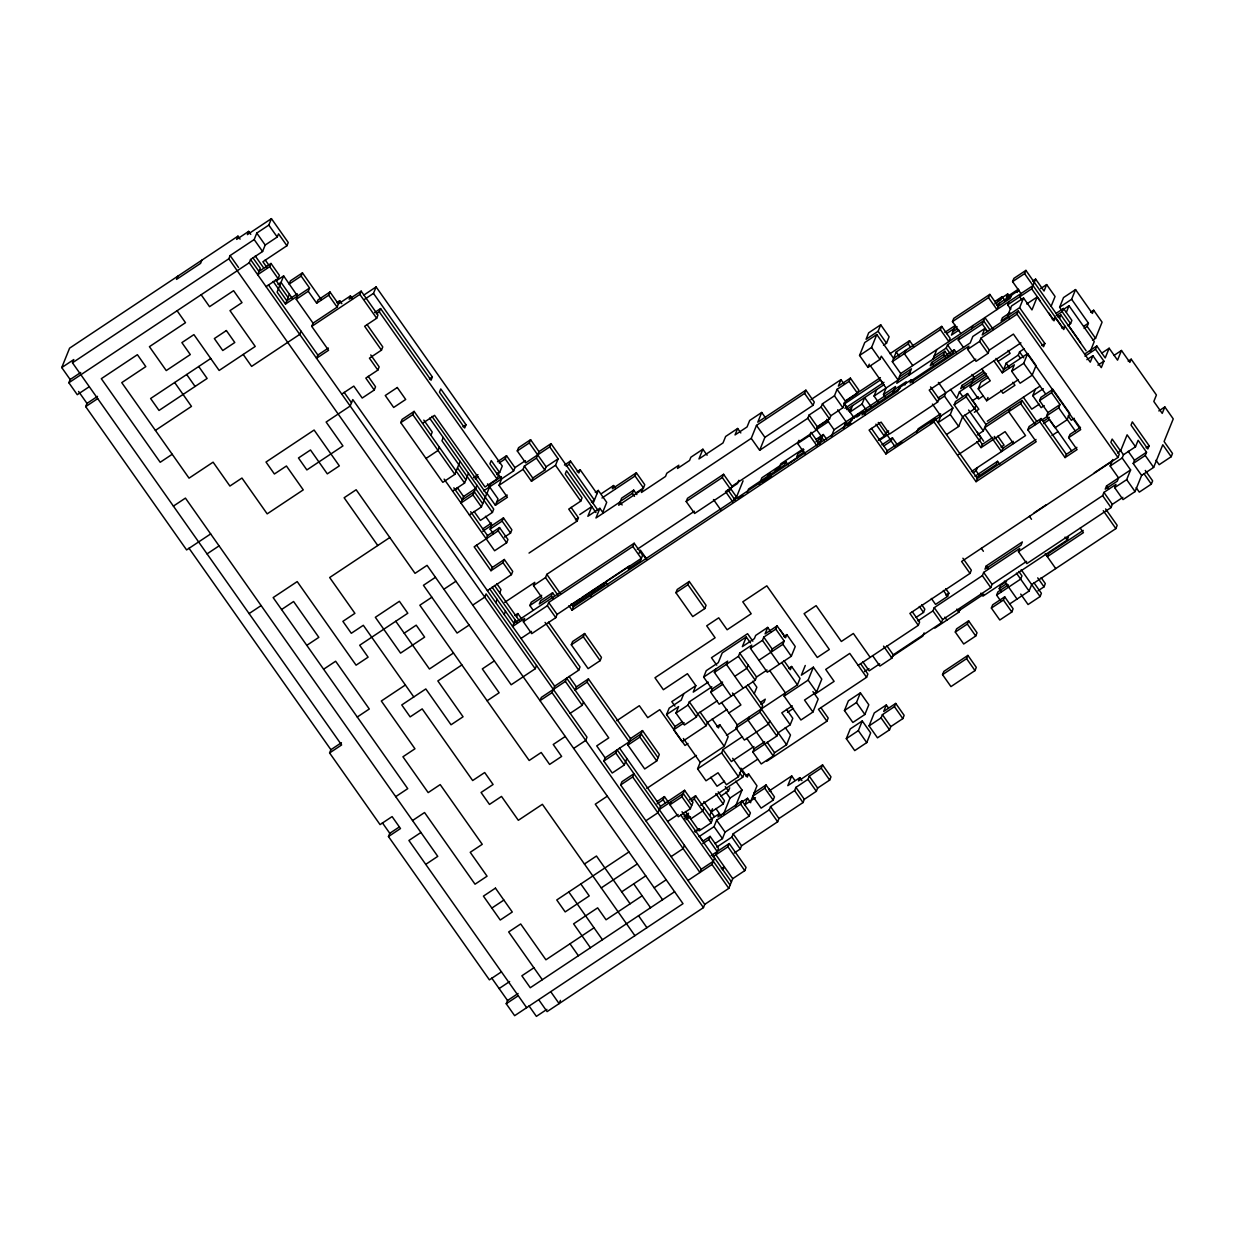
<?xml version="1.0" encoding="UTF-8"?>
<svg xmlns="http://www.w3.org/2000/svg" width="1235" height="1235" viewBox="0 0 1235 1235"><rect width="100%" height="100%" fill="white"/><g stroke="black" fill="none" stroke-linecap="round" stroke-linejoin="round"><path stroke-width="1.5" d="M89.291 386.694L77.265 394.691L68.851 382.742L70.163 379.515L61.75 367.567L69.592 348.162L237.969 236.147L240.069 239.142M501.441 971.852L489.4 979.849L388.469 836.543L400.495 828.546L392.097 816.597L380.056 824.609L329.591 752.949L341.616 744.952L72.464 362.797L73.776 359.57L61.75 367.567M210.66 533.937L186.608 549.93L85.678 406.624L86.99 403.397L97.503 396.389M177.825 276.146L176.528 279.388L200.579 263.379L201.876 260.153M72.464 362.797L228.815 258.794L230.111 255.568L254.178 239.559L256.787 233.091L268.813 225.094L271.422 218.626L288.249 242.508L286.937 245.734L262.885 261.743L267.1 267.717M237.969 236.147L236.657 239.389L248.683 231.377L250.782 234.372M248.683 231.377L247.37 234.619L271.422 218.626M68.851 382.742L249.254 262.746L250.551 259.504L262.576 251.508L265.201 245.039L277.227 237.027L278.523 233.801L286.937 245.734M252.913 257.76L260.276 268.211L257.667 274.679L269.693 266.683L270.99 263.441L279.403 275.39L278.091 278.616L266.065 286.628M328.371 348.038L317.843 355.047L316.53 358.274L328.556 350.277L311.745 326.395L313.042 323.153L296.23 299.271L297.527 296.029L283.633 275.914L277.103 292.093L285.501 304.042L309.553 288.033L301.155 276.1L302.451 272.858L321.378 299.734M285.501 304.042L289.422 294.331M296.23 299.271L308.256 291.275L309.553 288.033M301.016 331.15L299.719 334.392L251.616 366.394L243.202 354.445M308.256 291.275L316.669 303.208L317.966 299.981L329.992 291.985L338.405 303.918L350.431 295.921L352.531 298.901M316.669 303.208L328.695 295.211L329.992 291.985M313.042 323.153L337.109 307.16L339.718 300.692L341.817 303.671M350.431 295.921L349.135 299.148L361.16 291.151L377.972 315.033L376.675 318.275L364.649 326.272L381.461 350.153L369.435 358.165L377.848 370.099L365.822 378.095L374.236 390.044L362.21 398.04L353.797 386.107L341.771 394.104M311.745 326.395L359.848 294.393L361.16 291.151M364.464 299.395L373.479 293.39L376.104 286.921L502.274 466.043L499.65 472.526L496.64 474.518M376.274 313.798L379.284 311.807L380.596 308.565L431.061 380.226L432.358 376.984L373.479 293.39M381.461 350.153L382.773 346.927L366.996 324.527M377.848 370.099L379.16 366.872L370.747 354.924M374.236 390.044L375.548 386.802L368.184 376.351M460.084 461.396L454.85 474.348L442.825 482.345L400.773 422.632L402.085 419.406L414.111 411.394L464.576 483.055L452.55 491.051M400.773 422.632L412.799 414.636L414.111 411.394M430.938 435.276L432.235 432.049L423.821 420.101M439.336 447.224L438.039 450.466L426.013 458.463M443.257 437.514L441.96 440.756L492.425 512.402L480.4 520.414L474.086 511.444M329.591 752.949L330.903 749.707L341.431 742.714M466.012 424.747L464.7 427.989L439.475 392.159L440.771 388.932L466.012 424.747L463.002 426.754M464.576 483.055L468.497 473.345M475.598 488.52L463.573 496.516L460.964 503L472.99 494.988L476.911 485.293M469.377 514.933L481.403 506.937L486.621 494L431.957 416.365M422.524 423.343L434.55 415.346L485.015 486.991L497.041 478.995L498.353 475.753L489.94 463.82L491.237 460.578L499.65 472.526M499.218 462.94L505.238 458.926L506.535 455.7L514.949 467.633L513.637 470.875L483.58 490.882M501.425 476.633L490.897 483.641L486.976 493.352L495.389 505.285L507.415 497.288L499.002 485.34L501.611 478.871L497.412 472.897M492.425 512.402L493.722 509.175L429.595 418.109M598.342 510.811L551.026 443.643L549.729 446.869L525.678 462.878L517.264 450.929L518.561 447.703L530.587 439.691L539 451.639L536.391 458.108L524.366 466.104L523.053 469.346L499.002 485.34M495.389 505.285L497.998 498.817L487.485 483.888M486.189 538.815L487.501 535.589L499.527 527.577L507.94 539.525L506.628 542.767L494.602 550.764L444.137 479.103M493.274 533.597L490.11 529.105L491.422 525.878L503.448 517.882L511.861 529.815L510.549 533.057L504.544 537.055M517.264 450.929L529.29 442.933L530.587 439.691M487.377 590.639L511.429 574.645L512.726 571.404L504.328 559.47L503.015 562.697L490.99 570.709L474.163 546.812L498.214 530.818L499.527 527.577M490.11 529.105L502.136 521.108L503.448 517.882M490.99 570.709L492.302 567.467L504.328 559.47M523.053 469.346L531.467 481.279L532.779 478.053L544.805 470.056L546.102 466.815L558.127 458.818L549.729 446.869M388.469 836.543L389.781 833.301L398.797 827.311M495.791 602.587L497.087 599.346M499.712 592.877L501.009 589.651L496.81 583.676M531.467 481.279L555.518 465.286L558.127 458.818M504.189 614.536L505.501 611.294M566.155 466.29L569.165 464.283L570.462 461.056L578.875 472.99L580.188 469.763L597.014 493.645M515.227 620.001L512.602 626.469L524.628 618.473L523.331 621.714L531.729 633.648L555.796 617.654L557.093 614.413L641.274 558.405L632.876 546.472L634.173 543.23L642.586 555.179M516.523 616.759L517.836 613.533L522.034 619.507M533.011 610.013L529.861 605.536L541.887 597.524L533.474 585.591L534.786 582.349L504.714 602.356M529.861 605.536L531.173 602.294L541.686 595.301M533.474 585.591L545.5 577.594L546.812 574.352L751.25 438.348L756.484 425.396L804.587 393.394L805.899 390.167L814.313 402.101L813 405.342L764.897 437.344L759.664 450.281L751.25 438.348M529.028 553.064L577.131 521.062L568.733 509.113L580.759 501.117L582.056 497.875L565.244 473.993L566.541 470.751L595.98 512.556M577.131 521.062L578.443 517.82L571.079 507.369M523.331 621.714L547.383 605.706L548.68 602.464L632.876 546.472M552.601 592.769L540.575 600.766L539.278 604.008L551.304 595.996L552.601 592.769L554.716 595.749M593.093 503.355L598.311 490.403L606.725 502.352L602.803 512.062M377.771 545.53L344.133 497.751L356.159 489.755L415.037 573.349L427.063 565.352L511.166 684.777L535.218 668.768L536.53 665.526M603.035 512.772L599.886 508.295L595.965 517.99L620.016 501.997L622.116 504.976M615.709 488.504L613.61 485.525L612.313 488.767L636.365 472.758L644.763 484.707L643.466 487.933L635.948 492.935M568.887 605.706L572.037 610.183L573.349 606.941L849.958 422.926L851.27 419.699L863.296 411.703L865.395 414.682M620.016 501.997L618.704 505.223L642.756 489.23L641.459 492.472L665.511 476.463L666.807 473.221L678.833 465.225L677.536 468.466L689.562 460.47L690.859 457.228L702.885 449.231L707.099 455.206M580.188 600.997L581.5 597.771L604.054 582.766M601.985 497.998L635.052 476L636.365 472.758M571.311 644.763L572.608 641.536L584.634 633.54L601.46 657.421L600.148 660.648L588.122 668.644L571.311 644.763L583.337 636.766L584.634 633.54M590.917 596.243L593.526 589.759M633.694 490.11L621.668 498.106L620.371 501.348L632.397 493.352L633.694 490.11L636.859 494.587M626.871 758.537L624.262 765.005L612.236 773.017L603.822 761.069L605.135 757.842L596.721 745.894L608.747 737.897L566.695 678.185L565.383 681.411L541.331 697.42L540.019 700.646L552.045 692.65L554.669 686.181L578.721 670.188L580.018 666.946L548.479 622.162M646.09 559.007L642.941 554.53L640.332 560.999L628.306 568.995L629.603 565.769L605.551 581.762L604.239 585.004L572.669 605.999M588.431 678.895L576.405 686.892L575.093 690.118L587.119 682.121L588.431 678.895L630.483 738.592L627.874 745.075L644.701 768.957L656.727 760.945L659.336 754.477L642.509 730.595L630.483 738.592M639.066 553.357L640.363 550.115L646.677 559.069M570.184 713.305L582.21 705.308L583.507 702.067M702.885 449.231L698.964 458.926L723.015 442.933L725.64 436.464L737.665 428.468L740.815 432.945M686.197 501.518L687.509 498.292L723.587 474.286L732 486.235L730.688 489.461L694.61 513.467L686.197 501.518L722.29 477.528L723.587 474.286M737.665 428.468L735.041 434.936L747.082 426.924L749.691 420.456L761.717 412.459L765.916 418.433M228.815 258.794L683.017 903.665L514.64 1015.679L506.226 1003.731L507.539 1000.504L518.067 993.496M675.931 592.707L677.228 589.465L689.254 581.469L706.08 605.351L704.768 608.593L692.742 616.589L675.931 592.707L687.957 584.711L689.254 581.469M603.822 761.069L615.848 753.072L617.16 749.83L701.264 869.255L699.952 872.497L632.675 776.954L633.972 773.712L621.946 781.724L620.649 784.951L704.753 904.375L703.441 907.617L547.105 1011.619L538.692 999.671M761.717 412.459L757.796 422.169L805.899 390.167M738.839 480.291L737.542 483.518L725.516 491.53L732.864 501.981M733.528 499.002L736.539 496.995L743.069 480.816M627.874 745.075L639.9 737.063L642.509 730.595M747.252 492.225L748.564 488.998L784.642 464.993L785.954 461.751L788.053 464.746M759.278 484.228L761.902 477.76L785.954 461.751M726.983 709.477L707.439 722.475L706.142 725.717L682.075 741.71L673.677 729.777L674.974 726.535L666.56 714.602L669.185 708.134L681.211 700.121L683.819 693.653M717.273 700.77L697.729 713.768L696.417 717.01L684.391 725.007L675.977 713.074L678.586 706.59L666.56 714.602M560.443 1000.381L559.131 1003.623L550.717 991.674M779.455 467.046L780.767 463.82L803.321 448.814M675.977 713.074L688.003 705.062L689.315 701.835L711.869 686.83M870.196 657.36L853.37 633.478L841.344 641.474L816.119 605.644L804.093 613.656L829.318 649.471L817.292 657.483L766.827 585.822L742.775 601.831L751.189 613.764L727.137 629.773L718.724 617.824L706.698 625.821L715.111 637.769L654.967 677.768L663.38 689.717L687.432 673.708L695.845 685.657L693.236 692.125L708.273 682.121M805.035 453.971L797.671 443.519L798.968 440.293M759.664 450.281L807.767 418.279L809.079 415.053L821.105 407.056L822.417 403.814L834.443 395.817L837.052 389.349L849.078 381.337L850.39 378.111L858.804 390.044L857.491 393.286L845.466 401.282L837.052 389.349M767.074 670.003L756.546 677.012L755.233 680.238L719.156 704.243L710.758 692.295L712.055 689.068L703.641 677.12L706.266 670.651L718.291 662.655L722.213 652.944L746.264 636.951L750.463 642.91M797.671 443.519L809.697 435.523L811.009 432.281L819.407 444.229L823.328 434.519L826.493 438.996M731.182 696.247L714.37 672.365L715.667 669.123M671.238 801.546L669.926 804.772L678.339 816.721L690.365 808.724L692.974 802.256L684.576 790.307L660.524 806.316L657.9 812.784L645.874 820.781M657.113 803.831L663.133 799.832L664.445 796.606L668.644 802.58M732 486.235L816.181 430.228L817.493 426.986L829.519 418.989L830.831 415.763L842.857 407.751L845.821 400.634L880.401 377.632M821.8 437.051L816.536 429.579L817.848 426.337L826.863 420.348M844.138 384.116L840.973 379.639L838.364 386.107L850.39 378.111M898.107 380.04L881.281 356.159L879.984 359.4L867.958 367.397L859.545 355.464L864.762 342.512L876.788 334.515L893.615 358.397L941.718 326.395L950.132 338.344L948.82 341.57L940.422 329.637L941.718 326.395M714.37 672.365L738.422 656.356L739.719 653.13L751.76 645.118L750.448 648.36L767.275 672.241L791.326 656.248L795.247 646.538L786.834 634.589L783.824 636.596M746.264 636.951L742.343 646.646L754.369 638.649L755.681 635.423L767.707 627.411L770.856 631.888M669.926 804.772L681.952 796.776L684.576 790.307M831.433 436.233L834.057 429.749L906.212 381.754L904.9 384.996M757.626 759.247L741.093 770.254L738.468 776.722L726.442 784.719L718.029 772.77L706.003 780.782L697.59 768.834L700.214 762.365L724.266 746.357L728.187 736.662L719.773 724.713L716.763 726.72M859.545 355.464L871.57 347.452L876.788 334.515M880.709 324.805L868.684 332.817L866.075 339.285L878.1 331.273L880.709 324.805L889.123 336.754L886.514 343.222L883.504 345.229M719.773 724.713L718.461 727.955L712.163 719.002M843.459 428.221L846.083 421.752L837.67 409.819M852.613 405.574L850.004 412.042L862.03 404.046L864.639 397.577L870.953 406.531M867.958 367.397L869.255 364.171M748.132 665.063L746.835 668.305L734.81 676.301M686.799 817.786L688.096 814.544L685.101 816.551M691.276 801.021L694.286 799.014L695.598 795.772L712.41 819.67L711.113 822.896L699.087 830.893L685.41 811.488M750.448 648.36L762.474 640.363L763.786 637.121L775.812 629.124L777.108 625.883L785.522 637.831L786.834 634.589M767.707 627.411L765.082 633.879L777.108 625.883M858.109 413.756L856.797 416.998L859.807 414.991M697.59 768.834L721.657 752.841L722.954 749.599L742.497 736.6M684.437 845.373L683.14 848.599L671.114 856.611M863.296 411.703L861.984 414.929L898.061 390.924L899.373 387.697L911.399 379.701L913.499 382.68M769.76 720.839L768.448 724.065L744.396 740.074L735.983 728.125L737.295 724.899L797.424 684.885L800.033 678.416L791.62 666.483L788.625 668.475M704.012 807.721L702.7 810.963L690.674 818.959M878.255 402.023L874.056 396.049L876.665 389.581M754.245 693.715L756.854 687.247L752.655 681.272M770.887 652.296L772.184 649.07L784.21 641.058L775.812 629.124M948.063 355.757L944.899 351.28L896.795 383.282L900.716 373.572L892.303 361.639L896.239 351.929L908.265 343.932L909.562 340.69L913.776 346.664M749.321 716.887L748.009 720.129L773.249 755.959L761.223 763.956L752.81 752.007L754.106 748.78L764.635 741.772M709.847 815.254L712.456 808.786M885.572 397.5L883.473 394.521L886.082 388.052L870.304 365.653M758.861 660.293L782.913 644.299L784.21 641.058M905.641 350.4L904.344 353.627L912.742 365.575M735.983 728.125L760.034 712.132L762.643 705.664L747.931 684.761M702.792 843.613L708.797 839.599L710.11 836.373L718.523 848.306L715.899 854.79L732.726 878.672L728.804 888.366L704.753 904.375M698.995 836.666L714.031 826.663L716.64 820.194L740.691 804.186L742.003 800.959L750.417 812.892L749.105 816.134L725.053 832.128L722.444 838.611L714.926 843.613M711.159 812.012L723.185 804.016L724.482 800.774L718.183 791.82M720.9 796.081L728.403 791.079L729.715 787.837M892.874 392.992L895.499 386.524L883.473 394.521M723.494 814.251L730.024 798.072L742.05 790.076L735.736 781.122M700.6 805.251L742.698 777.247L744.01 774.021L740.846 769.529M908.821 375.286L911.445 368.817L899.42 376.814M878.332 440.108L884.337 436.109L885.649 432.867L888.66 430.876M791.62 666.483L790.323 669.71L784.009 660.756M687.926 880.493L711.977 864.485L714.602 858.016M735.52 806.254L742.05 790.076M750.463 802.009L756.993 785.846L748.58 773.897L747.283 777.139L740.969 768.17M911.399 379.701L910.087 382.927L970.216 342.929L972.84 336.46L984.866 328.464L986.966 331.443M812.908 691.6L818.172 699.072L812.939 712.008L800.913 720.005L784.086 696.123L785.398 692.897L769.621 670.497M930.526 386.879L938.94 398.812L937.627 402.054L889.524 434.056L881.111 422.108L869.085 430.104L885.912 453.986L887.209 450.76L935.327 418.758L977.379 478.47L976.067 481.696L934.015 421.984L935.327 418.758M883.627 446.051L891.145 441.049L892.442 437.823L897.706 445.279M712.904 856.781L727.94 846.778L729.237 843.551L746.063 867.433L744.751 870.66L732.726 878.672M716.825 847.071L731.861 837.083L733.158 833.841L769.235 809.836L770.547 806.609L794.599 790.601L795.911 787.374L807.937 779.362L809.234 776.136L821.26 768.139L822.572 764.897L830.985 776.846L829.673 780.072L817.647 788.069L816.35 791.311L804.325 799.307L803.012 802.549L778.961 818.543L777.649 821.784L741.571 845.79L740.259 849.016L734.254 853.014M750.695 802.735L747.545 798.258L744.921 804.726L755.449 797.717M752.81 752.007L776.861 736.014L778.173 732.772L790.199 724.775L792.808 718.307L786.494 709.353M805.266 665.48L801.345 675.19L813.371 667.178L821.784 679.126L816.551 692.063L804.525 700.075L812.939 712.008M723.015 869.965L724.312 866.723L721.317 868.73M944.899 351.28L943.602 354.522L931.576 362.519L930.264 365.745L954.315 349.752L956.415 352.731M932.873 359.277L936.794 349.582M773.249 755.959L774.546 752.717L786.571 744.72L790.493 735.01L785.244 727.554M960.845 333.574L952.447 321.64L953.744 318.398L989.822 294.393L998.235 306.342L1010.261 298.345L1011.573 295.103M784.086 696.123L808.138 680.13L813.371 667.178M764.758 788.192L766.055 784.951L774.468 796.899L773.156 800.141L761.13 808.138L752.717 796.189L764.758 788.192L773.156 800.141M934.185 356.05L946.211 348.038L947.523 344.812L983.6 320.807L989.914 329.76M916.802 432.049L918.114 428.823L940.653 413.818M954.315 349.752L953.003 352.994L910.921 380.982M963.501 347.514L958.236 340.042L959.549 336.815M938.461 400.109L944.466 396.111L945.778 392.869L938.415 382.418M971.574 328.803L972.887 325.577M794.877 780.427L791.728 775.95L787.806 785.661L799.832 777.664L801.932 780.644M1065.049 457.583L1066.361 454.341L1041.12 418.526L1039.824 421.752L1065.049 457.583L1077.074 449.586L1068.661 437.638L1080.687 429.641L1013.41 334.098L989.343 350.107L988.046 353.333L976.02 361.346L967.607 349.397L968.919 346.171L572.037 610.183M952.447 321.64L988.525 297.635L989.822 294.393M958.236 340.042L982.288 324.049L984.913 317.58L993.311 329.513M799.832 777.664L798.52 780.89L822.572 764.897M967.607 349.397L979.633 341.4L980.945 338.158L1017.022 314.169L1018.319 310.927L1043.56 346.757L1044.872 343.515L1019.631 307.685L1023.553 297.99L1031.966 309.923L1037.199 296.987L1054.011 320.868L1055.323 317.627L1063.736 329.575L1065.049 326.333L1062.038 328.34M984.866 328.464L982.242 334.932L1018.319 310.927M932.44 404.107L940.854 416.056L938.245 422.524L950.271 414.528L952.88 408.044L944.466 396.111M958.375 454.634L979.417 440.648L954.192 404.818L955.504 401.576L967.53 393.579L975.928 405.528L974.631 408.754L962.605 416.751L958.684 426.461L946.658 434.458M986.472 373.865L959.425 391.865L956.801 398.349L950.502 389.38M983.075 371.395L962.034 385.397L960.722 388.639L984.774 372.63M766.75 761.254L826.879 721.24L828.191 718.014L820.827 707.562M999.547 303.1L996.938 309.568L988.525 297.635M1005.321 301.108L1002.156 296.632L1000.859 299.873L994.839 303.872M954.192 404.818L966.218 396.821L967.53 393.579M983.06 396.049L978.552 399.044L970.139 387.111L974.06 377.401L971.96 374.421M1009.798 296.909L1007.698 293.93L1006.386 297.156L1018.412 289.16L1017.115 292.402M1021.777 299.796L1019.678 296.801L1020.99 293.575L1012.576 281.626L1013.873 278.4L1025.914 270.388L1090.273 362.164L1092.882 355.695L1101.296 367.644L1103.92 361.16L1095.507 349.227L1096.803 345.985L1105.217 357.934L1109.138 348.224L1117.551 360.172L1121.473 350.462L1129.886 362.395L1131.198 359.169L1156.423 394.999L1153.814 401.468L1162.228 413.401L1164.837 406.933L1173.25 418.881L1164.096 441.528L1172.509 453.461L1171.197 456.703L1159.171 464.7L1156.022 460.223M1010.801 309.29L1007.652 304.813L1008.964 301.572M844.447 710.542L848.368 700.832L860.394 692.835L868.807 704.768L864.886 714.478L852.86 722.475L844.447 710.542L856.472 702.545L860.394 692.835M1018.227 379.747L986.657 400.758L978.243 388.809L980.852 382.341L988.37 377.339M1009.705 318.676L1007.606 315.697L1011.527 305.987L1023.553 297.99M1012.576 281.626L1024.602 273.63L1025.914 270.388M826.879 721.24L818.465 709.307L866.584 677.305L867.881 674.063L860.533 663.612M846.315 738.654L850.236 728.959L862.262 720.947L870.675 732.895L866.754 742.606L854.728 750.602L846.315 738.654L858.34 730.657L862.262 720.947M1007.652 304.813L1031.704 288.805L1035.625 279.095L1044.038 291.043L1046.647 284.575L1055.061 296.508L1051.139 306.218M986.657 400.758L987.954 397.516M993.882 360.867L1002.295 372.816L1006.216 363.105L1018.242 355.109L1019.554 351.867L1024.062 348.872M979.417 440.648L980.729 437.406L964.967 415.006M977.333 434.936L983.338 430.938L985.962 424.469L1022.04 400.464L1036.752 421.367M872.558 655.615L879.907 666.066L891.932 658.07L893.245 654.828L941.348 622.826L942.66 619.6L990.763 587.598L992.075 584.356L1026.64 561.354M996.012 358.412L1003.607 369.574L1027.659 353.58L1036.072 365.514L1032.151 375.224L1020.125 383.221L1011.712 371.287L1014.321 364.819L1002.295 372.816M976.839 441.667L981.038 447.641L982.35 444.399L992.863 437.406M886.329 704.953L883.704 711.422L895.73 703.425L904.143 715.358L902.831 718.6L890.805 726.597L889.509 729.839L877.483 737.835L869.07 725.887L874.287 712.95L886.329 704.953L888.428 707.933M973.103 472.82L976.113 470.813L977.425 467.586M1011.712 371.287L1023.738 363.275L1027.659 353.58M869.07 725.887L881.095 717.89L882.392 714.664L894.433 706.652L895.73 703.425M858.171 665.356L918.3 625.358L919.612 622.116L912.248 611.68M916.015 617.423L923.533 612.421L924.83 609.179L921.68 604.702M1010.014 408.461L1008.702 411.703L1025.529 435.585L971.405 471.585M917.914 620.881L932.934 610.893L934.247 607.651L982.35 575.649L983.662 572.407L1019.739 548.417L1018.427 551.644L1026.841 563.592L1111.021 507.585L1112.334 504.359L1122.862 497.35M924.135 632.891L922.838 636.118L891.269 657.128M999.655 464.267L997.556 461.288L996.244 464.53L976.7 477.528M1013.302 441.343L1002.789 448.351L1001.477 451.578L984.65 427.696L1020.728 403.691L1022.04 400.464M1061.699 310.263L1059.599 307.283L1063.52 297.573L1075.546 289.577L1092.373 313.458L1093.67 310.217L1102.083 322.165L1095.553 338.344L1092.543 340.335M1059.553 318.167L1060.865 314.925L1086.09 350.755M1056.157 315.697L1062.162 311.699L1063.474 308.457L1071.887 320.405L1070.575 323.632L1067.565 325.639M931.344 598.45L935.559 604.409L947.585 596.412L948.881 593.186L945.732 588.709M1066.392 312.223L1069.016 305.755L1094.241 341.57L1090.32 351.28M1059.599 307.283L1071.625 299.287L1075.546 289.577M1044.177 405.636L1041.167 407.643L1032.753 395.694L1035.378 389.226M976.067 481.696L1036.196 441.698L1027.798 429.765L1029.095 426.523L1041.12 418.526M1047.959 412.583L1039.561 400.634L1040.858 397.408L1052.884 389.396L1069.711 413.293L1067.102 419.761L1055.076 427.758L1046.662 415.809L1047.959 412.583L1059.985 404.586L1051.587 392.637L1052.884 389.396M918.3 625.358L909.886 613.409L970.015 573.41L971.327 570.184L962.914 558.235M934.864 628.121L958.916 612.128L960.212 608.886M955.303 632.058L956.6 628.831L968.626 620.835L977.039 632.768L975.727 636.01L963.701 644.006L955.303 632.058L967.329 624.061L968.626 620.835M986.271 565.939L984.974 569.181L1021.052 545.175L1022.348 541.949L986.271 565.939L988.37 568.934M942.537 674.65L943.833 671.423L967.885 655.414L976.298 667.363L975.002 670.59L950.95 686.598L942.537 674.65L966.588 658.656L967.885 655.414M1084.129 328.402L1087.14 326.395L1088.452 323.169L1071.625 299.287M1046.662 415.809L1058.688 407.812L1059.985 404.586M991.381 608.068L992.678 604.826L1004.703 596.829L1013.117 608.762L1011.82 612.004L999.794 620.001L991.381 608.068L1003.407 600.071L1004.703 596.829M1000.813 601.09L996.599 595.116L997.911 591.889L1008.439 584.881M1001.323 591.642L999.223 588.647L1000.52 585.421L1006.54 581.423M1068.661 437.638L1069.973 434.411L1080.501 427.403M1009.52 604.069L1029.064 591.056L1031.688 584.587L1115.869 528.595L1117.181 525.354L1105.603 508.928M1020.712 594.081L1028.06 604.533L1040.102 596.536L1041.398 593.294L1034.035 582.843M1038.002 590.824L1044.023 586.826L1045.319 583.599L1041.12 577.625M980.868 593.14L982.967 596.119L1067.148 540.112L1068.46 536.885M1018.427 551.644L1102.623 495.652L1103.92 492.41L1115.946 484.413L1114.649 487.64L1123.047 499.588L1135.073 491.592L1141.619 475.413L1133.205 463.465L1145.231 455.468L1146.543 452.226L1138.13 440.293L1135.505 446.761L1123.479 454.758L1122.183 458L1130.596 469.933L1106.545 485.942L1105.232 489.168L1117.258 481.171L1118.57 477.945L1110.157 465.996L1112.766 459.528M970.015 573.41L961.602 561.477L1117.953 457.459L1119.265 454.233L1110.852 442.284L1112.148 439.058L1120.562 450.991L1117.551 452.998M1120.562 450.991L1127.107 434.813L1135.505 446.761M1114.649 487.64L1126.675 479.643L1130.596 469.933M1133.205 463.465L1134.517 460.238L1146.543 452.226M1149.152 445.758L1147.84 449L1131.028 425.118L1132.325 421.876L1149.152 445.758L1146.142 447.765M1141.619 475.413L1153.644 467.401L1162.799 444.754L1171.197 456.703M1136.154 487.64L1139.303 492.117L1151.329 484.12L1152.641 480.878L1145.277 470.427M70.163 379.515L80.692 372.507M270.99 263.441L258.964 271.453L250.551 259.504M85.678 406.624L97.704 398.627M276.115 280.916L283.633 275.914M278.014 284.39L281.024 282.383L292.587 298.808M302.451 272.858L290.426 280.854L289.129 284.096L301.155 276.1M297.342 293.806L286.813 300.8L273.151 281.395M210.737 358.505L150.608 398.519L159.022 410.452L207.125 378.45L198.712 366.517M336.707 302.683L339.718 300.692M155.394 430.397L191.471 406.392L174.66 382.51M364.078 294.918L376.104 286.921M374.575 312.563L380.596 308.565M172.221 454.279L160.195 462.276L101.316 378.682L137.394 354.692L145.807 366.625L121.756 382.634L189.048 478.161L213.099 462.168L229.911 486.05L241.952 478.053L267.177 513.868L303.254 489.878L286.427 465.996L274.402 473.993L266.004 462.044L314.107 430.042L339.332 465.873L327.306 473.869L310.494 449.988L298.469 457.984L306.867 469.933L342.944 445.928L326.133 422.046L350.184 406.037L352.793 399.569L554.669 686.181M173.409 506.103L185.435 498.106L437.761 856.364L425.735 864.376M429.363 378.991L432.358 376.984M207.048 553.882L219.074 545.87M249.1 613.579L261.125 605.582M455.422 489.693L458.432 487.702M473.468 477.698L477.976 474.703M497.52 461.705L506.535 455.7M475.166 478.933L478.177 476.926M281.565 609.534L293.59 601.522L318.831 637.353L306.805 645.349M389.797 537.518L329.668 577.532L354.908 613.347L342.882 621.359L351.296 633.293L363.322 625.296L413.787 696.941M514.949 467.633L525.477 460.64M539 451.639L551.026 443.643M496.702 502.058L507.214 495.05M564.457 465.055L570.462 461.056M482.561 528.997L491.576 522.992M482.746 531.235L491.777 525.23L485.463 516.276M577.177 471.755L580.188 469.763M435.476 577.285L423.451 585.297L457.089 633.061L469.115 625.064M323.616 669.231L335.642 661.234L369.296 708.998L357.27 717.01M431.864 597.231L419.838 605.227L529.182 760.482L541.208 752.486L549.606 764.419L561.632 756.422L553.234 744.473L565.26 736.477M443.89 589.234L455.916 581.237M595.301 492.41L598.311 490.403M601.584 493.521L613.61 485.525M591.38 502.12L594.39 500.113L569.165 464.283M579.755 514.578L591.781 506.582L587.86 516.292L599.886 508.295M404.185 633.185L416.21 625.172L424.624 637.121L400.572 653.114L375.347 617.299L399.399 601.291L407.812 613.239L359.694 645.241L368.107 657.174L356.081 665.186L297.203 581.592L273.151 597.586L407.735 788.656L395.709 796.652M575.433 519.827L578.443 517.82M472.727 605.119L484.753 597.122L486.065 593.881L586.995 737.187L585.699 740.429L573.673 748.425M810.916 399.631L840.973 379.639M890.018 353.689L909.562 340.69M405.373 685.008L381.322 701.001L414.96 748.78L402.934 756.777L428.175 792.608L440.2 784.596L482.252 844.308L470.226 852.304L487.053 876.202L475.027 884.198L424.547 812.537L412.521 820.549M453.477 653.006L429.425 669L395.771 621.236M892.303 361.639L940.422 329.637M514.825 615.524L517.836 613.533M944.837 332.4L955.365 325.392L951.444 335.102L958.962 330.1M946.535 333.635L957.063 326.627M994.638 301.633L1002.156 296.632M997.17 300.923L1007.698 293.93M634.173 543.23L513.914 623.243L489.739 588.91M952.741 331.875L957.264 328.865M996.537 305.107L1019.091 290.101M1032.614 281.101L1035.625 279.095M1005.089 300.398L1011.095 296.4M844.91 408.337L883.982 382.341M461.89 664.939L437.838 680.948L463.063 716.779L451.037 724.775L425.813 688.945L401.761 704.953L410.159 716.887L422.185 708.89L472.665 780.535L484.691 772.539L493.089 784.487L481.063 792.484L489.477 804.417L501.503 796.421L518.329 820.302L542.381 804.309L634.898 935.667M816.536 429.579L828.562 421.583M846.608 409.572L884.183 384.579M900.716 373.572L1033.016 285.578M637.291 549.235L694.425 511.228M848.306 410.807L851.316 408.816M874.056 396.049L910.133 372.044M1040.642 288.573L1046.647 284.575M815.826 439.521L823.328 434.519M818.342 438.811L821.352 436.819M570.971 604.764L580.002 598.759M803.985 449.756L797.98 453.754L796.668 456.996L804.186 451.995M816.011 441.76L822.031 437.761L824.131 440.741M1009.937 312.748L1002.419 317.75L1001.122 320.992L1008.625 315.99M521.016 638.418L531.544 631.409M767.429 475.058L770.439 473.051M774.947 470.056L777.957 468.05M1007.606 315.697L1019.631 307.685M817.709 442.994L820.719 440.988M844.771 424.994L852.289 419.993M862.817 412.984L900.392 387.991M1026.671 303.98L1037.199 296.987M787.174 464.283L797.687 457.29M738.237 498.23L742.744 495.235M762.288 482.237L771.304 476.231M847.982 425.226L850.977 423.219M494.355 660.879L482.329 668.891L499.141 692.773L487.115 700.77M975.82 359.107L929.214 390.106L937.627 402.054M1055.956 313.458L1063.474 308.457M1061.498 310.757L1069.016 305.755M1052.313 319.633L1055.323 317.627M1057.855 316.932L1060.865 314.925M938.26 397.871L1020.944 342.867M879.351 440.401L888.366 434.411M998.112 361.407L1010.137 353.395L1008.038 350.416M881.929 444.816L892.442 437.823M970.139 387.111L986.672 376.104M1090.659 312.223L1093.67 310.217M1041.861 345.522L1044.872 343.515M978.243 388.809L990.269 380.812L981.856 368.864M897.258 445.048L901.766 442.053M930.341 423.049L952.88 408.044M885.912 453.986L934.015 421.984M1083.929 326.163L1088.452 323.169M972.346 400.819L978.352 396.821M974.353 412.289L978.861 409.279L972.547 400.325M1084.778 353.982L1096.803 345.985M987.274 421.228L1039.885 386.231M1084.978 356.22L1095.507 349.227M1032.753 395.694L1043.282 388.701M1086.877 359.694L1092.882 355.695M1101.62 353.225L1109.138 348.224M1039.561 400.634L1051.587 392.637M1039.268 404.169L1031.75 409.171L1023.352 397.222M1097.9 365.159L1103.92 361.16M1113.955 355.464L1121.473 350.462M981.038 447.641L1005.089 431.648L1013.503 443.581M1128.188 361.16L1131.198 359.169M420.934 832.483L408.909 840.479L526.666 1007.667M1001.076 447.116L1004.086 445.109L997.787 436.156M1041.676 420.116L1047.681 416.118M1027.798 429.765L1039.824 421.752M1043.374 421.351L1049.38 417.353M1043.56 423.574L1049.58 419.576L1071.656 450.929M975.002 476.293L997.556 461.288M977.379 478.47L1036.011 439.459M616.79 720.715L639.329 705.71L647.742 717.659L659.768 709.662L685.008 745.477L688.003 743.485M1074.326 418.294L1071.332 420.286L1068.167 415.809M1051.973 435.523L1057.994 431.524M703.641 677.12L727.693 661.126L726.396 664.353L743.208 688.25M695.845 685.657L671.794 701.65L674.943 706.127M605.135 757.842L641.212 733.837L658.023 757.719M712.055 689.068L722.583 682.06M1066.361 454.341L1076.874 447.348M710.758 692.295L722.784 684.298M674.974 726.535L682.492 721.533M673.677 729.777L684.19 722.768M1158.831 410.931L1164.837 406.933M620.649 784.951L632.675 776.954M728.882 712.95L740.907 704.953L732.494 693.005M607.311 796.189L595.285 804.186L662.577 899.728M1034.112 512.818L1046.138 504.822M1094.256 472.82L1112.287 460.825M1110.157 465.996L1122.183 458M760.76 702.19L765.268 699.18L763.956 702.422L760.945 704.413M646.816 788.424L696.417 755.419M726.489 735.427L737.002 728.418M945.887 595.177L948.881 593.186M792.299 705.833L781.786 712.827L790.199 724.775M491.839 908.08L503.865 900.083M787.513 712.363L793.518 708.365M814.575 694.363L834.119 681.365L825.706 669.416L849.757 653.423L866.584 677.305M656.927 801.608L664.445 796.606M864.485 671.593L868.992 668.598M659.212 809.542L683.264 793.549L691.677 805.482M753.921 746.542L731.367 761.547L722.954 749.599M958.236 611.186L983.801 594.174M879.721 663.828L869.193 670.837L862.879 661.867M1083.203 530.417L1048.639 553.419L1047.326 556.645L1083.404 532.655L1080.255 528.163M584.433 864.021L596.459 856.025L630.112 903.788M999.223 588.647L1006.741 583.646M996.599 595.116L1020.65 579.122L1021.962 575.88L1018.813 571.404M689.578 799.786L695.598 795.772M724.544 781.246L717.041 786.247L710.727 777.294M667.626 821.491L678.138 814.482M628.924 851.965L556.769 899.96L565.182 911.909L589.234 895.9L580.821 883.967M684.067 816.258L688.574 813.247M745.585 775.904L748.58 773.897M684.267 818.481L688.775 815.486M685.965 819.716L690.473 816.721M601.26 887.903L637.337 863.898M710.233 819.716L719.264 813.726L717.952 816.953L742.003 800.959M694.379 831.664L698.887 828.67M695.398 831.958L699.905 828.963M754.029 792.963L766.055 784.951M741.525 802.256L747.545 798.258M769.173 790.956L791.728 775.95M621.699 891.84L645.751 875.847M702.591 841.375L710.11 836.373M499.125 988.556L509.654 981.547M533.89 967.792L521.865 975.789L530.278 987.738L674.603 891.732M594.035 927.794L545.916 959.796L520.691 923.965L508.666 931.962L542.304 979.725M642.138 895.792L606.061 919.782L597.647 907.849L573.596 923.842L590.407 947.724M654.164 887.78L666.19 879.783M711.206 855.546L729.237 843.551M701.264 869.255L713.29 861.258M506.226 1003.731L518.252 995.734M546.904 1009.381L536.391 1016.374L529.028 1005.938M1087.14 326.395L1095.553 338.344M1062.162 311.699L1070.575 323.632M1067.982 324.666L1080.594 342.574M1024.602 273.63L1062.455 327.368M1031.704 288.805L1040.117 300.753M1048.53 312.687L1052.729 318.661M1145.231 455.468L1153.644 467.401M1128.203 451.269L1134.517 460.238M1143.98 473.669L1151.329 484.12M1120.33 450.281L1123.479 454.758M1017.022 314.169L1117.953 457.459M1126.675 479.643L1135.073 491.592M1073.678 418.541L1079.992 427.495M1019.554 351.867L1023.753 357.841M1066.87 419.051L1075.268 430.984M1058.688 407.812L1067.102 419.761M1018.242 355.109L1020.342 358.088M1031.904 374.514L1045.582 393.919M1023.738 363.275L1032.151 375.224M1106.545 485.942L1108.644 488.921M1103.92 492.41L1112.334 504.359M982.288 324.049L987.552 331.505M1102.623 495.652L1111.021 507.585M1006.216 363.105L1009.365 367.582M1012.839 382.294L1014.938 385.289L1002.913 393.286L1000.813 390.306M1103.256 510.673L1115.869 528.595M980.945 338.158L989.343 350.107M979.633 341.4L988.046 353.333M1020.728 403.691L1035.455 424.593M947.523 344.812L952.772 352.268M946.211 348.038L950.425 354.013M943.602 354.522L945.701 357.502M962.034 385.397L964.134 388.392M973.35 406.547L985.962 424.469M994.376 436.403L1002.789 448.351M966.218 396.821L974.631 408.754M1065.049 537.132L1067.148 540.112M959.425 391.865L962.574 396.358M968.626 410.035L983.338 430.938M931.576 362.519L933.675 365.498M977.348 432.219L983.647 441.173M979.185 439.922L982.35 444.399M908.265 343.932L910.365 346.911M1029.403 516.307L1031.503 519.287M950.271 414.528L958.684 426.461M1045.227 553.666L1055.74 568.594M896.239 351.929L899.389 356.406M878.1 331.273L886.514 343.222M976.113 470.813L979.262 475.305M1037.709 577.872L1044.023 586.826M871.57 347.452L879.984 359.4M1021.175 569.659L1040.102 596.536M882.685 382.85L880.586 379.871L844.508 403.876L847.658 408.353M1016.451 573.148L1029.064 591.056M981.3 548.309L983.4 551.289M1004.425 581.145L1017.038 599.068M878.286 422.432L890.898 440.339M1003.407 600.071L1011.82 612.004M849.078 381.337L857.491 393.286M891.145 441.049L895.344 447.024M983.662 572.407L992.075 584.356M862.03 404.046L866.229 410.02M875.924 424.161L884.337 436.109M982.35 575.649L990.763 587.598M871.447 428.36L887.209 450.76M843.69 403.089L854.203 418.017M834.443 395.817L842.857 407.751M822.417 403.814L830.831 415.763M821.105 407.056L829.519 418.989M826.694 419.313L834.057 429.749M956.816 609.133L958.916 612.128M967.329 624.061L975.727 636.01M804.587 393.394L813 405.342M943.37 590.438L947.585 596.412M809.079 415.053L817.493 426.986M807.767 418.279L816.181 430.228M944.79 617.145L946.89 620.124M934.247 607.651L942.66 619.6M809.697 435.523L817.061 445.974M932.934 610.893L941.348 622.826M966.588 658.656L975.002 670.59M919.319 606.447L923.533 612.421M756.484 425.396L764.897 437.344M886.931 645.874L893.245 654.828M883.534 646.121L891.932 658.07M894.433 706.652L902.831 718.6M730.225 488.041L736.539 496.995M722.29 477.528L730.688 489.461M727.863 489.786L735.226 500.237M882.392 714.664L890.805 726.597M881.095 717.89L889.509 729.839M713.49 499.527L720.839 509.978M856.472 702.545L864.886 714.478M858.34 730.657L866.754 742.606M780.026 629.649L785.29 637.121M782.913 644.299L791.326 656.248M808.138 680.13L816.551 692.063M763.786 637.121L772.184 649.07M781.647 662.5L797.424 684.885M762.474 640.363L779.3 664.245M752.825 641.181L747.576 633.709L711.483 657.715L716.748 665.171M635.052 476L643.466 487.933M632.397 493.352L634.497 496.331M821.26 768.139L829.673 780.072M739.719 653.13L756.546 677.012M687.957 584.711L704.768 608.593M738.422 656.356L755.233 680.238M809.234 776.136L817.647 788.069M745.569 686.506L786.571 744.72M807.937 779.362L816.35 791.311M760.034 712.132L776.861 736.014M767.197 742.266L774.546 752.717M795.911 787.374L804.325 799.307M794.599 790.601L803.012 802.549M555.518 465.286L580.759 501.117M721.518 702.499L737.295 724.899M746.758 738.329L754.106 748.78M529.29 442.933L546.102 466.815M536.391 458.108L544.805 470.056M768.973 788.717L771.088 791.712M770.547 806.609L778.961 818.543M769.235 809.836L777.649 821.784M700.075 712.024L724.266 746.357M732.679 758.305L741.093 770.254M524.366 466.104L532.779 478.053M605.551 581.762L607.651 584.757M739.549 772.77L742.698 777.247M689.315 701.835L706.142 725.717M688.003 705.062L696.417 717.01M721.657 752.841L738.468 776.722M505.238 458.926L513.637 470.875M740.691 804.186L749.105 816.134M725.254 786.602L728.403 791.079M725.825 792.098L730.024 798.072M683.387 738.484L700.214 762.365M379.284 311.807L497.041 478.995M715.821 793.565L723.185 804.016M359.848 294.393L376.675 318.275M715.868 808.524L721.132 815.995M571.249 603.961L573.349 606.941M733.158 833.841L741.571 845.79M546.812 574.352L560.474 593.757M731.861 837.083L740.259 849.016M703.796 801.561L714.309 816.489M716.64 820.194L725.053 832.128M545.5 577.594L558.127 595.502M502.136 521.108L510.549 533.057M583.337 636.766L600.148 660.648M551.304 595.996L553.404 598.99M694.286 799.014L711.113 822.896M714.031 826.663L722.444 838.611M727.94 846.778L744.751 870.66M457.475 467.88L465.888 479.813M482.7 503.695L474.286 491.762L462.26 499.758L453.863 487.81M472.99 494.988L481.403 506.937M498.214 530.818L506.628 542.767M548.68 602.464L557.093 614.413M328.695 295.211L337.109 307.16M412.799 414.636L454.85 474.348M547.383 605.706L555.796 617.654M639.9 737.063L656.727 760.945M681.952 796.776L690.365 808.724M708.797 839.599L717.211 851.548M457.259 487.563L463.573 496.516M684.931 815.501L687.03 818.496M700.693 837.901L703.857 842.378M268.813 225.094L277.227 237.027M470.674 511.707L487.501 535.589M682.013 811.75L731.413 881.898M503.015 562.697L511.429 574.645M545.067 622.409L578.721 670.188M587.119 682.121L629.186 741.834M680.701 814.976L730.117 885.14M711.977 864.485L728.804 888.366M663.133 799.832L665.233 802.827M256.787 233.091L265.201 245.039M476.525 545.083L492.302 567.467M569.042 676.44L576.405 686.892M619.507 748.086L660.524 806.316M254.178 239.559L262.576 251.508M565.383 681.411L582.21 705.308M615.848 753.072L624.262 765.005M265.247 259.998L269.446 265.973M494.448 585.421L519.688 621.251M269.693 266.683L278.091 278.616M275.513 279.65L288.125 297.573M492.086 587.165L517.326 622.98M255.275 256.015L263.688 267.964M268.427 284.884L317.843 355.047M344.133 392.359L351.496 402.811M249.254 262.746L535.218 668.768M552.045 692.65L703.441 907.617M230.111 255.568L238.525 267.501M633.725 883.843L650.552 907.725M201.151 294.748L209.549 306.681L233.6 290.688L242.014 302.621L229.988 310.618L255.228 346.448L219.151 370.454L193.91 334.623L181.885 342.62L190.298 354.569L166.246 370.577L149.42 346.68L185.497 322.69L177.084 310.741M638.526 915.722L646.924 927.67M568.795 891.963L602.433 939.727M186.686 374.514L195.099 386.447M569.983 943.787L578.381 955.736M78.577 391.449L86.99 403.397M188.97 548.186L330.903 749.707M382.418 822.865L389.781 833.301M491.762 978.105L507.539 1000.504M226.375 330.563L214.35 338.575L222.763 350.508L234.789 342.512L226.375 330.563M397.284 387.512L385.258 395.509L393.672 407.457L405.697 399.461L397.284 387.512M495.451 888.135L483.425 896.131L500.252 920.029L512.278 912.017L495.451 888.135"/></g></svg>
